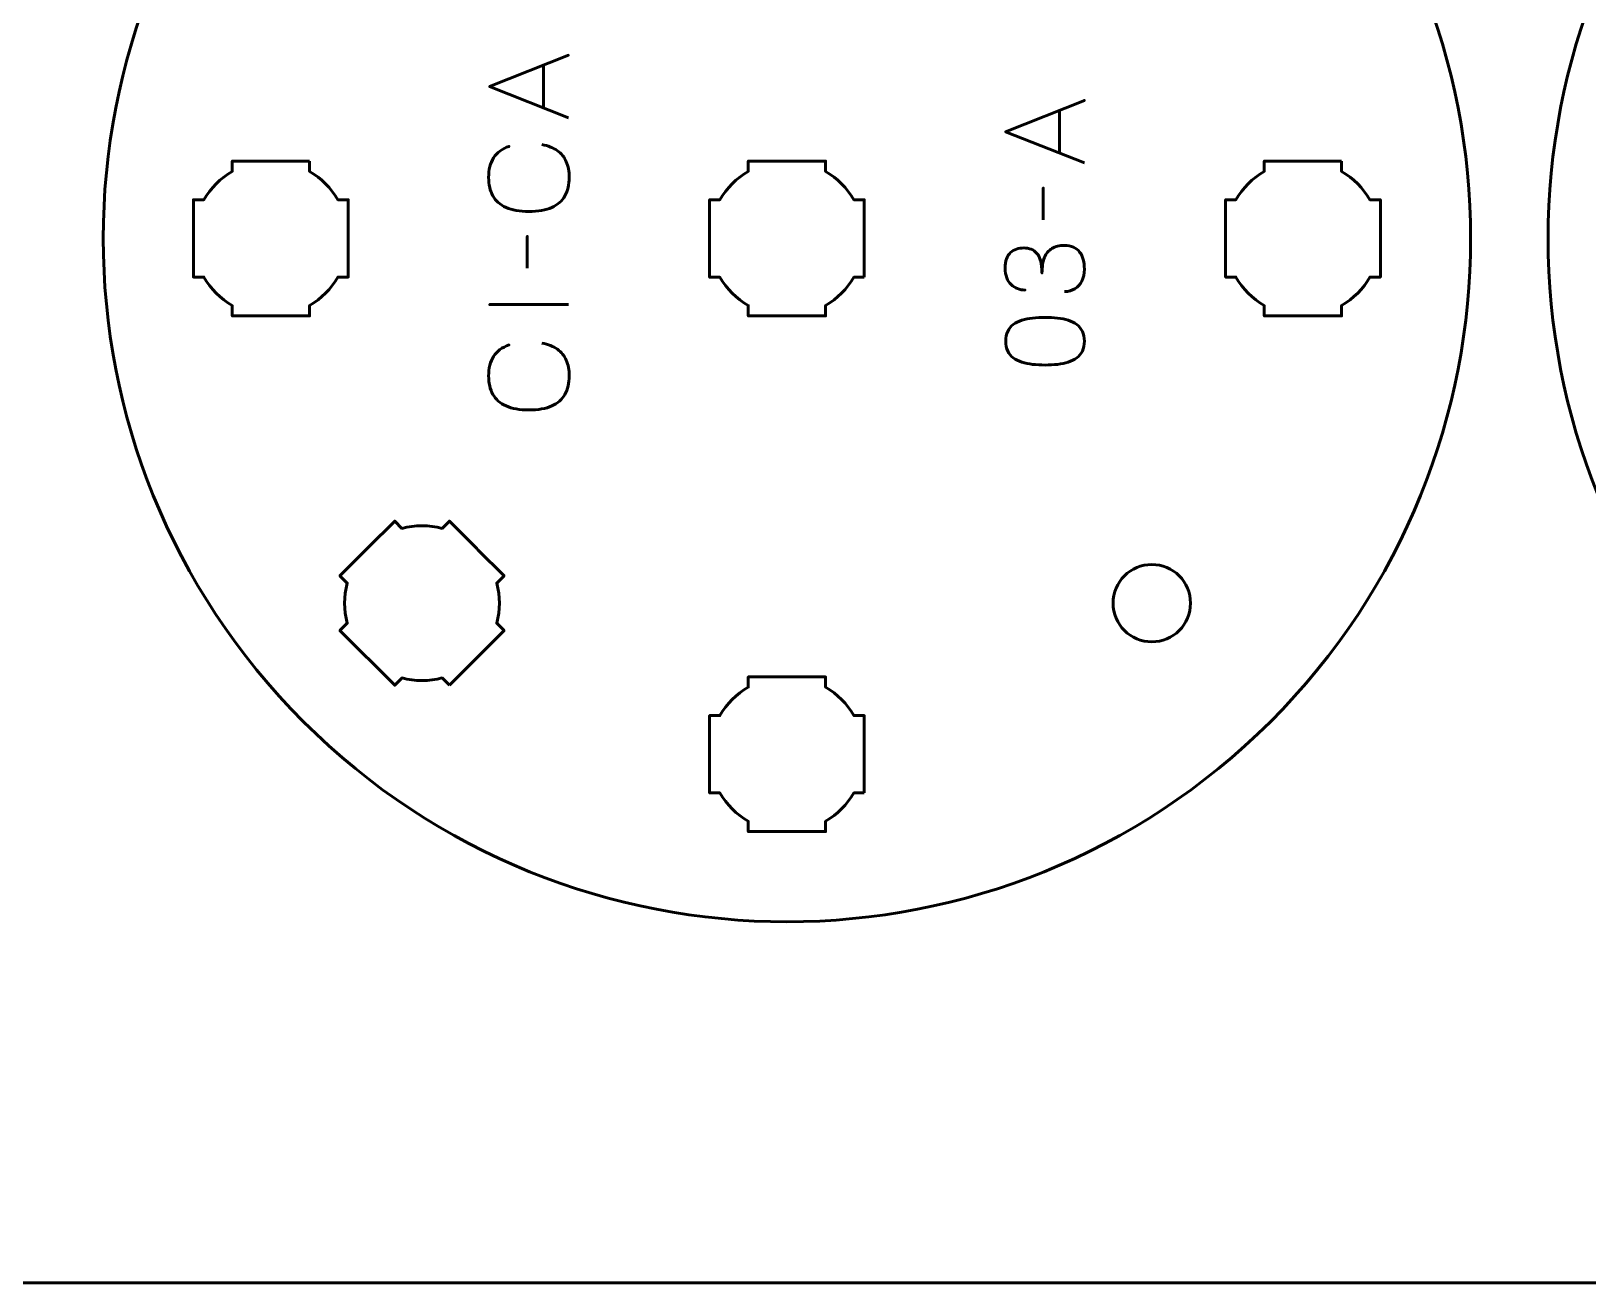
# Model space of a CAD drawing. Header units: centimetres. Extents: x -21 to 0, y -29.7 to 0.
# Drawn here: x -17.33 to -11.3, y -29.7 to -24.85 of the extents above; entities that cross this region are included whole.
import ezdxf

# ---------------------------------------------------------------- set-up
doc = ezdxf.new("R2010")
doc.units = ezdxf.units.CM
doc.header["$MEASUREMENT"] = 0
doc.layers.add('Layer 1', color=7, linetype='Continuous')

msp = doc.modelspace()

# ---------------------------------------------------------------- linework, layer by layer
at = {"layer": 'Layer 1', "color": 1, "lineweight": 53}
msp.add_open_spline([(-21.00003, -29.19995), (-21.00003, -29.19995), (-21.00003, -2.29992), (-21.00003, -2.29992), (-21.00003, -2.29992), (-21.00003, -2.21709), (-20.93286, -2.14992), (-20.85003, -2.14992), (-20.85003, -2.14992), (-20.7672, -2.14992), (-20.70003, -2.08275), (-20.70003, -1.99992), (-20.70003, -1.99992), (-20.70003, -1.91709), (-20.7672, -1.84992), (-20.85003, -1.84992), (-20.85003, -1.84992), (-20.93286, -1.84992), (-21.00003, -1.78275), (-21.00003, -1.69992), (-21.00003, -1.69992), (-21.00003, -1.61709), (-20.93286, -1.54992), (-20.85003, -1.54992), (-20.85003, -1.54992), (-20.7672, -1.54992), (-20.70003, -1.48275), (-20.70003, -1.39992), (-20.70003, -1.39992), (-20.70003, -1.31709), (-20.7672, -1.24992), (-20.85003, -1.24992), (-20.85003, -1.24992), (-20.93286, -1.24992), (-21.00003, -1.18275), (-21.00003, -1.09992), (-21.00003, -1.09992), (-21.00003, -1.09992), (-21.00003, -0.49992), (-21.00003, -0.49992), (-21.00003, -0.49992), (-21.00003, -0.22295), (-20.77694, 0.00004), (-20.49994, 0.00004), (-20.49994, 0.00004), (-20.49994, 0.00004), (-0.50008, 0.00004), (-0.50008, 0.00004), (-0.50008, 0.00004), (-0.22294, 0.00004), (0.00002, -0.22295), (0.00002, -0.49992), (0.00002, -0.49992), (0.00002, -0.49992), (0.00002, -29.19995), (0.00002, -29.19995), (0.00002, -29.19995), (0.00002, -29.47695), (-0.22294, -29.70004), (-0.50008, -29.70004), (-0.50008, -29.70004), (-0.50008, -29.70004), (-20.49994, -29.70004), (-20.49994, -29.70004), (-20.49994, -29.70004), (-20.77694, -29.70004), (-21.00003, -29.47695), (-21.00003, -29.19995)], degree=3, knots=[0, 0, 0, 0, 0.0588235, 0.0588235, 0.0588235, 0.0588235, 0.1176471, 0.1176471, 0.1176471, 0.1176471, 0.1764706, 0.1764706, 0.1764706, 0.1764706, 0.2352941, 0.2352941, 0.2352941, 0.2352941, 0.2941176, 0.2941176, 0.2941176, 0.2941176, 0.3529412, 0.3529412, 0.3529412, 0.3529412, 0.4117647, 0.4117647, 0.4117647, 0.4117647, 0.4705882, 0.4705882, 0.4705882, 0.4705882, 0.5294118, 0.5294118, 0.5294118, 0.5294118, 0.5882353, 0.5882353, 0.5882353, 0.5882353, 0.6470588, 0.6470588, 0.6470588, 0.6470588, 0.7058824, 0.7058824, 0.7058824, 0.7058824, 0.7647059, 0.7647059, 0.7647059, 0.7647059, 0.8235294, 0.8235294, 0.8235294, 0.8235294, 0.8823529, 0.8823529, 0.8823529, 0.8823529, 0.9411765, 0.9411765, 0.9411765, 0.9411765, 1, 1, 1, 1], dxfattribs=at)
at = {"layer": 'Layer 1', "color": 3, "lineweight": 53}
for points in [[(-16.27382, -27.52368), (-17.30852, -26.48898), (-17.30852, -24.81074), (-16.27379, -23.77601), (-16.27379, -23.77601), (-15.23909, -22.74131), (-13.56085, -22.74131), (-12.52615, -23.77601), (-12.52615, -23.77601), (-11.49143, -24.81074), (-11.49143, -26.48898), (-12.52613, -27.52368), (-12.52613, -27.52368), (-13.56085, -28.55841), (-15.23909, -28.55841), (-16.27382, -27.52368)], [(-10.67382, -23.7761), (-9.63912, -22.7414), (-7.96088, -22.7414), (-6.92615, -23.77613), (-6.92615, -23.77613), (-5.89145, -24.81083), (-5.89145, -26.48907), (-6.92615, -27.52377), (-6.92615, -27.52377), (-7.96088, -28.55849), (-9.63912, -28.55849), (-10.67382, -27.52379), (-10.67382, -27.52379), (-11.70855, -26.48907), (-11.70855, -24.81083), (-10.67382, -23.7761)]]:
    msp.add_open_spline(points, degree=3, knots=[0, 0, 0, 0, 0.25, 0.25, 0.25, 0.25, 0.5, 0.5, 0.5, 0.5, 0.75, 0.75, 0.75, 0.75, 1, 1, 1, 1], dxfattribs=at)
at = {"layer": 'Layer 1', "color": 5, "lineweight": 53}
for points, knots in [([(-15.24714, -25.18169), (-15.24714, -25.18169), (-15.55236, -25.06062), (-15.55236, -25.06062), (-15.55236, -25.06062), (-15.55236, -25.06062), (-15.24714, -24.93912), (-15.24714, -24.93912), (-15.24714, -24.93912), (-15.24714, -24.93912), (-15.55236, -25.06062), (-15.55236, -25.06062), (-15.55236, -25.06062), (-15.55236, -25.06062), (-15.24714, -25.18169), (-15.24714, -25.18169)], [0, 0, 0, 0, 0.25, 0.25, 0.25, 0.25, 0.5, 0.5, 0.5, 0.5, 0.75, 0.75, 0.75, 0.75, 1, 1, 1, 1]), ([(-15.34324, -25.14359), (-15.34324, -25.14359), (-15.34324, -24.97765), (-15.34324, -24.97765), (-15.34324, -24.97765), (-15.34324, -24.97765), (-15.34324, -25.14359), (-15.34324, -25.14359)], [0, 0, 0, 0, 0.5, 0.5, 0.5, 0.5, 1, 1, 1, 1]), ([(-13.24721, -25.35692), (-13.24721, -25.35692), (-13.55243, -25.23585), (-13.55243, -25.23585), (-13.55243, -25.23585), (-13.55243, -25.23585), (-13.24721, -25.11435), (-13.24721, -25.11435), (-13.24721, -25.11435), (-13.24721, -25.11435), (-13.55243, -25.23585), (-13.55243, -25.23585), (-13.55243, -25.23585), (-13.55243, -25.23585), (-13.24721, -25.35692), (-13.24721, -25.35692)], [0, 0, 0, 0, 0.25, 0.25, 0.25, 0.25, 0.5, 0.5, 0.5, 0.5, 0.75, 0.75, 0.75, 0.75, 1, 1, 1, 1]), ([(-13.34331, -25.31882), (-13.34331, -25.31882), (-13.34331, -25.15288), (-13.34331, -25.15288), (-13.34331, -25.15288), (-13.34331, -25.15288), (-13.34331, -25.31882), (-13.34331, -25.31882)], [0, 0, 0, 0, 0.5, 0.5, 0.5, 0.5, 1, 1, 1, 1]), ([(-15.34959, -25.28583), (-15.32539, -25.29035), (-15.30542, -25.29825), (-15.28976, -25.30933), (-15.28976, -25.30933), (-15.27416, -25.32047), (-15.26259, -25.33473), (-15.25504, -25.35208), (-15.25504, -25.35208), (-15.24749, -25.36937), (-15.24368, -25.38969), (-15.24375, -25.41283), (-15.24375, -25.41283), (-15.24368, -25.44098), (-15.24912, -25.4649), (-15.26019, -25.48452), (-15.26019, -25.48452), (-15.2712, -25.50413), (-15.2882, -25.51909), (-15.31127, -25.52939), (-15.31127, -25.52939), (-15.33435, -25.53969), (-15.36391, -25.54484), (-15.39996, -25.54491), (-15.39996, -25.54491), (-15.43587, -25.54484), (-15.46537, -25.53969), (-15.48844, -25.52939), (-15.48844, -25.52939), (-15.51151, -25.51909), (-15.52858, -25.50413), (-15.53966, -25.48452), (-15.53966, -25.48452), (-15.55074, -25.4649), (-15.55624, -25.44098), (-15.55617, -25.41283), (-15.55617, -25.41283), (-15.55624, -25.3827), (-15.54982, -25.35745), (-15.53691, -25.33713), (-15.53691, -25.33713), (-15.524, -25.31688), (-15.50403, -25.30199), (-15.47701, -25.29261), (-15.47701, -25.29261), (-15.50403, -25.30199), (-15.524, -25.31688), (-15.53691, -25.33713), (-15.53691, -25.33713), (-15.54982, -25.35745), (-15.55624, -25.3827), (-15.55617, -25.41283), (-15.55617, -25.41283), (-15.55624, -25.44098), (-15.55074, -25.4649), (-15.53966, -25.48452), (-15.53966, -25.48452), (-15.52858, -25.50413), (-15.51151, -25.51909), (-15.48844, -25.52939), (-15.48844, -25.52939), (-15.46537, -25.53969), (-15.43587, -25.54484), (-15.39996, -25.54491), (-15.39996, -25.54491), (-15.36391, -25.54484), (-15.33435, -25.53969), (-15.31127, -25.52939), (-15.31127, -25.52939), (-15.2882, -25.51909), (-15.2712, -25.50413), (-15.26019, -25.48452), (-15.26019, -25.48452), (-15.24912, -25.4649), (-15.24368, -25.44098), (-15.24375, -25.41283), (-15.24375, -25.41283), (-15.24368, -25.38969), (-15.24749, -25.36937), (-15.25504, -25.35208), (-15.25504, -25.35208), (-15.26259, -25.33473), (-15.27416, -25.32047), (-15.28976, -25.30933), (-15.28976, -25.30933), (-15.30542, -25.29825), (-15.32539, -25.29035), (-15.34959, -25.28583)], [0, 0, 0, 0, 0.0454545, 0.0454545, 0.0454545, 0.0454545, 0.0909091, 0.0909091, 0.0909091, 0.0909091, 0.1363636, 0.1363636, 0.1363636, 0.1363636, 0.1818182, 0.1818182, 0.1818182, 0.1818182, 0.2272727, 0.2272727, 0.2272727, 0.2272727, 0.2727273, 0.2727273, 0.2727273, 0.2727273, 0.3181818, 0.3181818, 0.3181818, 0.3181818, 0.3636364, 0.3636364, 0.3636364, 0.3636364, 0.4090909, 0.4090909, 0.4090909, 0.4090909, 0.4545455, 0.4545455, 0.4545455, 0.4545455, 0.5, 0.5, 0.5, 0.5, 0.5454545, 0.5454545, 0.5454545, 0.5454545, 0.5909091, 0.5909091, 0.5909091, 0.5909091, 0.6363636, 0.6363636, 0.6363636, 0.6363636, 0.6818182, 0.6818182, 0.6818182, 0.6818182, 0.7272727, 0.7272727, 0.7272727, 0.7272727, 0.7727273, 0.7727273, 0.7727273, 0.7727273, 0.8181818, 0.8181818, 0.8181818, 0.8181818, 0.8636364, 0.8636364, 0.8636364, 0.8636364, 0.9090909, 0.9090909, 0.9090909, 0.9090909, 0.9545455, 0.9545455, 0.9545455, 0.9545455, 1, 1, 1, 1]), ([(-13.40681, -25.57705), (-13.40681, -25.57705), (-13.40681, -25.45386), (-13.40681, -25.45386), (-13.40681, -25.45386), (-13.40681, -25.45386), (-13.40681, -25.57705), (-13.40681, -25.57705)], [0, 0, 0, 0, 0.5, 0.5, 0.5, 0.5, 1, 1, 1, 1]), ([(-15.40674, -25.76504), (-15.40674, -25.76504), (-15.40674, -25.64185), (-15.40674, -25.64185), (-15.40674, -25.64185), (-15.40674, -25.64185), (-15.40674, -25.76504), (-15.40674, -25.76504)], [0, 0, 0, 0, 0.5, 0.5, 0.5, 0.5, 1, 1, 1, 1]), ([(-13.32383, -25.8556), (-13.30859, -25.85553), (-13.29533, -25.852), (-13.28383, -25.84502), (-13.28383, -25.84502), (-13.2724, -25.83803), (-13.26344, -25.82808), (-13.25702, -25.8151), (-13.25702, -25.8151), (-13.2506, -25.80212), (-13.24735, -25.78653), (-13.24721, -25.76839), (-13.24721, -25.76839), (-13.24721, -25.75478), (-13.24862, -25.74243), (-13.25158, -25.73121), (-13.25158, -25.73121), (-13.25455, -25.72006), (-13.25913, -25.71047), (-13.26541, -25.70235), (-13.26541, -25.70235), (-13.27169, -25.69424), (-13.27981, -25.68803), (-13.28968, -25.68359), (-13.28968, -25.68359), (-13.29963, -25.67921), (-13.31156, -25.67703), (-13.32553, -25.67696), (-13.32553, -25.67696), (-13.34415, -25.67688), (-13.35989, -25.68069), (-13.37266, -25.68824), (-13.37266, -25.68824), (-13.38543, -25.69579), (-13.39502, -25.70751), (-13.40158, -25.72324), (-13.40158, -25.72324), (-13.40815, -25.73897), (-13.41146, -25.75915), (-13.41146, -25.78363), (-13.41146, -25.78363), (-13.41139, -25.76536), (-13.41308, -25.75005), (-13.41654, -25.73756), (-13.41654, -25.73756), (-13.42, -25.72514), (-13.42487, -25.7152), (-13.43122, -25.70772), (-13.43122, -25.70772), (-13.4375, -25.70024), (-13.44498, -25.69481), (-13.45358, -25.69156), (-13.45358, -25.69156), (-13.46212, -25.68824), (-13.4715, -25.68662), (-13.48173, -25.68669), (-13.48173, -25.68669), (-13.49197, -25.68662), (-13.50142, -25.68803), (-13.51017, -25.69085), (-13.51017, -25.69085), (-13.51892, -25.69361), (-13.52661, -25.69812), (-13.53317, -25.70426), (-13.53317, -25.70426), (-13.53973, -25.7104), (-13.54488, -25.71851), (-13.54855, -25.72846), (-13.54855, -25.72846), (-13.55222, -25.73848), (-13.55405, -25.75069), (-13.55412, -25.76501), (-13.55412, -25.76501), (-13.55405, -25.77926), (-13.55194, -25.79175), (-13.54784, -25.80233), (-13.54784, -25.80233), (-13.54375, -25.81299), (-13.53818, -25.82173), (-13.53105, -25.82879), (-13.53105, -25.82879), (-13.52393, -25.83577), (-13.51581, -25.841), (-13.50664, -25.84445), (-13.50664, -25.84445), (-13.49747, -25.84798), (-13.48773, -25.84967), (-13.4775, -25.84967), (-13.4775, -25.84967), (-13.48773, -25.84967), (-13.49747, -25.84798), (-13.50664, -25.84445), (-13.50664, -25.84445), (-13.51581, -25.841), (-13.52393, -25.83577), (-13.53105, -25.82879), (-13.53105, -25.82879), (-13.53818, -25.82173), (-13.54375, -25.81299), (-13.54784, -25.80233), (-13.54784, -25.80233), (-13.55194, -25.79175), (-13.55405, -25.77926), (-13.55412, -25.76501), (-13.55412, -25.76501), (-13.55405, -25.75069), (-13.55222, -25.73848), (-13.54855, -25.72846), (-13.54855, -25.72846), (-13.54488, -25.71851), (-13.53973, -25.7104), (-13.53317, -25.70426), (-13.53317, -25.70426), (-13.52661, -25.69812), (-13.51892, -25.69361), (-13.51017, -25.69085), (-13.51017, -25.69085), (-13.50142, -25.68803), (-13.49197, -25.68662), (-13.48173, -25.68669), (-13.48173, -25.68669), (-13.4715, -25.68662), (-13.46212, -25.68824), (-13.45358, -25.69156), (-13.45358, -25.69156), (-13.44498, -25.69481), (-13.4375, -25.70024), (-13.43122, -25.70772), (-13.43122, -25.70772), (-13.42487, -25.7152), (-13.42, -25.72514), (-13.41654, -25.73756), (-13.41654, -25.73756), (-13.41308, -25.75005), (-13.41139, -25.76536), (-13.41146, -25.78363), (-13.41146, -25.78363), (-13.41146, -25.75915), (-13.40815, -25.73897), (-13.40158, -25.72324), (-13.40158, -25.72324), (-13.39502, -25.70751), (-13.38543, -25.69579), (-13.37266, -25.68824), (-13.37266, -25.68824), (-13.35989, -25.68069), (-13.34415, -25.67688), (-13.32553, -25.67696), (-13.32553, -25.67696), (-13.31156, -25.67703), (-13.29963, -25.67921), (-13.28968, -25.68359), (-13.28968, -25.68359), (-13.27981, -25.68803), (-13.27169, -25.69424), (-13.26541, -25.70235), (-13.26541, -25.70235), (-13.25913, -25.71047), (-13.25455, -25.72006), (-13.25158, -25.73121), (-13.25158, -25.73121), (-13.24862, -25.74243), (-13.24721, -25.75478), (-13.24721, -25.76839), (-13.24721, -25.76839), (-13.24735, -25.78653), (-13.2506, -25.80212), (-13.25702, -25.8151), (-13.25702, -25.8151), (-13.26344, -25.82808), (-13.2724, -25.83803), (-13.28383, -25.84502), (-13.28383, -25.84502), (-13.29533, -25.852), (-13.30859, -25.85553), (-13.32383, -25.8556)], [0, 0, 0, 0, 0.0227273, 0.0227273, 0.0227273, 0.0227273, 0.0454545, 0.0454545, 0.0454545, 0.0454545, 0.0681818, 0.0681818, 0.0681818, 0.0681818, 0.0909091, 0.0909091, 0.0909091, 0.0909091, 0.1136364, 0.1136364, 0.1136364, 0.1136364, 0.1363636, 0.1363636, 0.1363636, 0.1363636, 0.1590909, 0.1590909, 0.1590909, 0.1590909, 0.1818182, 0.1818182, 0.1818182, 0.1818182, 0.2045455, 0.2045455, 0.2045455, 0.2045455, 0.2272727, 0.2272727, 0.2272727, 0.2272727, 0.25, 0.25, 0.25, 0.25, 0.2727273, 0.2727273, 0.2727273, 0.2727273, 0.2954545, 0.2954545, 0.2954545, 0.2954545, 0.3181818, 0.3181818, 0.3181818, 0.3181818, 0.3409091, 0.3409091, 0.3409091, 0.3409091, 0.3636364, 0.3636364, 0.3636364, 0.3636364, 0.3863636, 0.3863636, 0.3863636, 0.3863636, 0.4090909, 0.4090909, 0.4090909, 0.4090909, 0.4318182, 0.4318182, 0.4318182, 0.4318182, 0.4545455, 0.4545455, 0.4545455, 0.4545455, 0.4772727, 0.4772727, 0.4772727, 0.4772727, 0.5, 0.5, 0.5, 0.5, 0.5227273, 0.5227273, 0.5227273, 0.5227273, 0.5454545, 0.5454545, 0.5454545, 0.5454545, 0.5681818, 0.5681818, 0.5681818, 0.5681818, 0.5909091, 0.5909091, 0.5909091, 0.5909091, 0.6136364, 0.6136364, 0.6136364, 0.6136364, 0.6363636, 0.6363636, 0.6363636, 0.6363636, 0.6590909, 0.6590909, 0.6590909, 0.6590909, 0.6818182, 0.6818182, 0.6818182, 0.6818182, 0.7045455, 0.7045455, 0.7045455, 0.7045455, 0.7272727, 0.7272727, 0.7272727, 0.7272727, 0.75, 0.75, 0.75, 0.75, 0.7727273, 0.7727273, 0.7727273, 0.7727273, 0.7954545, 0.7954545, 0.7954545, 0.7954545, 0.8181818, 0.8181818, 0.8181818, 0.8181818, 0.8409091, 0.8409091, 0.8409091, 0.8409091, 0.8636364, 0.8636364, 0.8636364, 0.8636364, 0.8863636, 0.8863636, 0.8863636, 0.8863636, 0.9090909, 0.9090909, 0.9090909, 0.9090909, 0.9318182, 0.9318182, 0.9318182, 0.9318182, 0.9545455, 0.9545455, 0.9545455, 0.9545455, 0.9772727, 0.9772727, 0.9772727, 0.9772727, 1, 1, 1, 1]), ([(-15.24714, -25.90601), (-15.24714, -25.90601), (-15.55236, -25.90601), (-15.55236, -25.90601), (-15.55236, -25.90601), (-15.55236, -25.90601), (-15.24714, -25.90601), (-15.24714, -25.90601)], [0, 0, 0, 0, 0.5, 0.5, 0.5, 0.5, 1, 1, 1, 1]), ([(-13.24721, -26.04821), (-13.24728, -26.0334), (-13.24989, -26.02063), (-13.25497, -26.00997), (-13.25497, -26.00997), (-13.26005, -25.99939), (-13.26732, -25.99057), (-13.27656, -25.98352), (-13.27656, -25.98352), (-13.28587, -25.97653), (-13.29688, -25.97103), (-13.30958, -25.96694), (-13.30958, -25.96694), (-13.32228, -25.96291), (-13.33618, -25.96002), (-13.35142, -25.9584), (-13.35142, -25.9584), (-13.36666, -25.9567), (-13.38268, -25.95586), (-13.39961, -25.95593), (-13.39961, -25.95593), (-13.41647, -25.95586), (-13.43249, -25.9567), (-13.44766, -25.9584), (-13.44766, -25.9584), (-13.46283, -25.96002), (-13.4768, -25.96291), (-13.4895, -25.96694), (-13.4895, -25.96694), (-13.50213, -25.97103), (-13.51313, -25.97653), (-13.52252, -25.98352), (-13.52252, -25.98352), (-13.53183, -25.99057), (-13.5391, -25.99939), (-13.54418, -26.00997), (-13.54418, -26.00997), (-13.54933, -26.02063), (-13.55194, -26.0334), (-13.55201, -26.04821), (-13.55201, -26.04821), (-13.55194, -26.06303), (-13.54933, -26.0758), (-13.54418, -26.08646), (-13.54418, -26.08646), (-13.5391, -26.09704), (-13.53183, -26.10586), (-13.52252, -26.11291), (-13.52252, -26.11291), (-13.51313, -26.1199), (-13.50213, -26.1254), (-13.4895, -26.12949), (-13.4895, -26.12949), (-13.4768, -26.13352), (-13.46283, -26.13641), (-13.44766, -26.13803), (-13.44766, -26.13803), (-13.43249, -26.13972), (-13.41647, -26.14057), (-13.39961, -26.1405), (-13.39961, -26.1405), (-13.38268, -26.14057), (-13.36666, -26.13972), (-13.35142, -26.13803), (-13.35142, -26.13803), (-13.33618, -26.13641), (-13.32228, -26.13352), (-13.30958, -26.12949), (-13.30958, -26.12949), (-13.29688, -26.1254), (-13.28587, -26.1199), (-13.27656, -26.11291), (-13.27656, -26.11291), (-13.26732, -26.10586), (-13.26005, -26.09704), (-13.25497, -26.08646), (-13.25497, -26.08646), (-13.24989, -26.0758), (-13.24728, -26.06303), (-13.24721, -26.04821)], [0, 0, 0, 0, 0.05, 0.05, 0.05, 0.05, 0.1, 0.1, 0.1, 0.1, 0.15, 0.15, 0.15, 0.15, 0.2, 0.2, 0.2, 0.2, 0.25, 0.25, 0.25, 0.25, 0.3, 0.3, 0.3, 0.3, 0.35, 0.35, 0.35, 0.35, 0.4, 0.4, 0.4, 0.4, 0.45, 0.45, 0.45, 0.45, 0.5, 0.5, 0.5, 0.5, 0.55, 0.55, 0.55, 0.55, 0.6, 0.6, 0.6, 0.6, 0.65, 0.65, 0.65, 0.65, 0.7, 0.7, 0.7, 0.7, 0.75, 0.75, 0.75, 0.75, 0.8, 0.8, 0.8, 0.8, 0.85, 0.85, 0.85, 0.85, 0.9, 0.9, 0.9, 0.9, 0.95, 0.95, 0.95, 0.95, 1, 1, 1, 1]), ([(-13.24721, -26.04821), (-13.24728, -26.0334), (-13.24989, -26.02063), (-13.25497, -26.00997), (-13.25497, -26.00997), (-13.26005, -25.99939), (-13.26732, -25.99057), (-13.27656, -25.98352), (-13.27656, -25.98352), (-13.28587, -25.97653), (-13.29688, -25.97103), (-13.30958, -25.96694), (-13.30958, -25.96694), (-13.32228, -25.96291), (-13.33618, -25.96002), (-13.35142, -25.9584), (-13.35142, -25.9584), (-13.36666, -25.9567), (-13.38268, -25.95586), (-13.39961, -25.95593), (-13.39961, -25.95593), (-13.41647, -25.95586), (-13.43249, -25.9567), (-13.44766, -25.9584), (-13.44766, -25.9584), (-13.46283, -25.96002), (-13.4768, -25.96291), (-13.4895, -25.96694), (-13.4895, -25.96694), (-13.50213, -25.97103), (-13.51313, -25.97653), (-13.52252, -25.98352), (-13.52252, -25.98352), (-13.53183, -25.99057), (-13.5391, -25.99939), (-13.54418, -26.00997), (-13.54418, -26.00997), (-13.54933, -26.02063), (-13.55194, -26.0334), (-13.55201, -26.04821), (-13.55201, -26.04821), (-13.55194, -26.06303), (-13.54933, -26.0758), (-13.54418, -26.08646), (-13.54418, -26.08646), (-13.5391, -26.09704), (-13.53183, -26.10586), (-13.52252, -26.11291), (-13.52252, -26.11291), (-13.51313, -26.1199), (-13.50213, -26.1254), (-13.4895, -26.12949), (-13.4895, -26.12949), (-13.4768, -26.13352), (-13.46283, -26.13641), (-13.44766, -26.13803), (-13.44766, -26.13803), (-13.43249, -26.13972), (-13.41647, -26.14057), (-13.39961, -26.1405), (-13.39961, -26.1405), (-13.38268, -26.14057), (-13.36666, -26.13972), (-13.35142, -26.13803), (-13.35142, -26.13803), (-13.33618, -26.13641), (-13.32228, -26.13352), (-13.30958, -26.12949), (-13.30958, -26.12949), (-13.29688, -26.1254), (-13.28587, -26.1199), (-13.27656, -26.11291), (-13.27656, -26.11291), (-13.26732, -26.10586), (-13.26005, -26.09704), (-13.25497, -26.08646), (-13.25497, -26.08646), (-13.24989, -26.0758), (-13.24728, -26.06303), (-13.24721, -26.04821)], [0, 0, 0, 0, 0.05, 0.05, 0.05, 0.05, 0.1, 0.1, 0.1, 0.1, 0.15, 0.15, 0.15, 0.15, 0.2, 0.2, 0.2, 0.2, 0.25, 0.25, 0.25, 0.25, 0.3, 0.3, 0.3, 0.3, 0.35, 0.35, 0.35, 0.35, 0.4, 0.4, 0.4, 0.4, 0.45, 0.45, 0.45, 0.45, 0.5, 0.5, 0.5, 0.5, 0.55, 0.55, 0.55, 0.55, 0.6, 0.6, 0.6, 0.6, 0.65, 0.65, 0.65, 0.65, 0.7, 0.7, 0.7, 0.7, 0.75, 0.75, 0.75, 0.75, 0.8, 0.8, 0.8, 0.8, 0.85, 0.85, 0.85, 0.85, 0.9, 0.9, 0.9, 0.9, 0.95, 0.95, 0.95, 0.95, 1, 1, 1, 1]), ([(-15.34959, -26.05587), (-15.32539, -26.06039), (-15.30542, -26.06829), (-15.28976, -26.07937), (-15.28976, -26.07937), (-15.27416, -26.09051), (-15.26259, -26.10477), (-15.25504, -26.12212), (-15.25504, -26.12212), (-15.24749, -26.13941), (-15.24368, -26.15973), (-15.24375, -26.18287), (-15.24375, -26.18287), (-15.24368, -26.21102), (-15.24912, -26.23494), (-15.26019, -26.25456), (-15.26019, -26.25456), (-15.2712, -26.27417), (-15.2882, -26.28913), (-15.31127, -26.29943), (-15.31127, -26.29943), (-15.33435, -26.30973), (-15.36391, -26.31488), (-15.39996, -26.31495), (-15.39996, -26.31495), (-15.43587, -26.31488), (-15.46537, -26.30973), (-15.48844, -26.29943), (-15.48844, -26.29943), (-15.51151, -26.28913), (-15.52858, -26.27417), (-15.53966, -26.25456), (-15.53966, -26.25456), (-15.55074, -26.23494), (-15.55624, -26.21102), (-15.55617, -26.18287), (-15.55617, -26.18287), (-15.55624, -26.15274), (-15.54982, -26.12749), (-15.53691, -26.10717), (-15.53691, -26.10717), (-15.524, -26.08692), (-15.50403, -26.07203), (-15.47701, -26.06265), (-15.47701, -26.06265), (-15.50403, -26.07203), (-15.524, -26.08692), (-15.53691, -26.10717), (-15.53691, -26.10717), (-15.54982, -26.12749), (-15.55624, -26.15274), (-15.55617, -26.18287), (-15.55617, -26.18287), (-15.55624, -26.21102), (-15.55074, -26.23494), (-15.53966, -26.25456), (-15.53966, -26.25456), (-15.52858, -26.27417), (-15.51151, -26.28913), (-15.48844, -26.29943), (-15.48844, -26.29943), (-15.46537, -26.30973), (-15.43587, -26.31488), (-15.39996, -26.31495), (-15.39996, -26.31495), (-15.36391, -26.31488), (-15.33435, -26.30973), (-15.31127, -26.29943), (-15.31127, -26.29943), (-15.2882, -26.28913), (-15.2712, -26.27417), (-15.26019, -26.25456), (-15.26019, -26.25456), (-15.24912, -26.23494), (-15.24368, -26.21102), (-15.24375, -26.18287), (-15.24375, -26.18287), (-15.24368, -26.15973), (-15.24749, -26.13941), (-15.25504, -26.12212), (-15.25504, -26.12212), (-15.26259, -26.10477), (-15.27416, -26.09051), (-15.28976, -26.07937), (-15.28976, -26.07937), (-15.30542, -26.06829), (-15.32539, -26.06039), (-15.34959, -26.05587)], [0, 0, 0, 0, 0.0454545, 0.0454545, 0.0454545, 0.0454545, 0.0909091, 0.0909091, 0.0909091, 0.0909091, 0.1363636, 0.1363636, 0.1363636, 0.1363636, 0.1818182, 0.1818182, 0.1818182, 0.1818182, 0.2272727, 0.2272727, 0.2272727, 0.2272727, 0.2727273, 0.2727273, 0.2727273, 0.2727273, 0.3181818, 0.3181818, 0.3181818, 0.3181818, 0.3636364, 0.3636364, 0.3636364, 0.3636364, 0.4090909, 0.4090909, 0.4090909, 0.4090909, 0.4545455, 0.4545455, 0.4545455, 0.4545455, 0.5, 0.5, 0.5, 0.5, 0.5454545, 0.5454545, 0.5454545, 0.5454545, 0.5909091, 0.5909091, 0.5909091, 0.5909091, 0.6363636, 0.6363636, 0.6363636, 0.6363636, 0.6818182, 0.6818182, 0.6818182, 0.6818182, 0.7272727, 0.7272727, 0.7272727, 0.7272727, 0.7727273, 0.7727273, 0.7727273, 0.7727273, 0.8181818, 0.8181818, 0.8181818, 0.8181818, 0.8636364, 0.8636364, 0.8636364, 0.8636364, 0.9090909, 0.9090909, 0.9090909, 0.9090909, 0.9545455, 0.9545455, 0.9545455, 0.9545455, 1, 1, 1, 1])]:
    msp.add_open_spline(points, degree=3, knots=knots, dxfattribs=at)
at = {"layer": 'Layer 1', "lineweight": 53}
for points, knots in [([(-16.25, -25.34983), (-16.25, -25.34983), (-16.25, -25.39003), (-16.25, -25.39003), (-16.25, -25.39003), (-16.20448, -25.41636), (-16.16655, -25.45432), (-16.14022, -25.49983), (-16.14022, -25.49983), (-16.14022, -25.49983), (-16.1, -25.49983), (-16.1, -25.49983), (-16.1, -25.49983), (-16.1, -25.49983), (-16.1, -25.79983), (-16.1, -25.79983), (-16.1, -25.79983), (-16.1, -25.79983), (-16.14019, -25.79983), (-16.14019, -25.79983), (-16.14019, -25.79983), (-16.16652, -25.84536), (-16.20447, -25.88335), (-16.25, -25.90971), (-16.25, -25.90971), (-16.25, -25.90971), (-16.25, -25.94983), (-16.25, -25.94983), (-16.25, -25.94983), (-16.25, -25.94983), (-16.39542, -25.94983), (-16.39542, -25.94983), (-16.39542, -25.94983), (-16.39542, -25.94983), (-16.40007, -25.94989), (-16.40007, -25.94989), (-16.40007, -25.94989), (-16.40007, -25.94989), (-16.40471, -25.94983), (-16.40471, -25.94983), (-16.40471, -25.94983), (-16.40471, -25.94983), (-16.55, -25.94983), (-16.55, -25.94983), (-16.55, -25.94983), (-16.55, -25.94983), (-16.55, -25.90976), (-16.55, -25.90976), (-16.55, -25.90976), (-16.59557, -25.88341), (-16.63358, -25.84541), (-16.65994, -25.79983), (-16.65994, -25.79983), (-16.65994, -25.79983), (-16.7, -25.79983), (-16.7, -25.79983), (-16.7, -25.79983), (-16.7, -25.79983), (-16.7, -25.65655), (-16.7, -25.65655), (-16.7, -25.65655), (-16.7, -25.65655), (-16.70008, -25.64988), (-16.70008, -25.64988), (-16.70008, -25.64988), (-16.70008, -25.64988), (-16.7, -25.6432), (-16.7, -25.6432), (-16.7, -25.6432), (-16.7, -25.6432), (-16.7, -25.49983), (-16.7, -25.49983), (-16.7, -25.49983), (-16.7, -25.49983), (-16.6599, -25.49983), (-16.6599, -25.49983), (-16.6599, -25.49983), (-16.63354, -25.45429), (-16.59555, -25.41631), (-16.55, -25.38998), (-16.55, -25.38998), (-16.55, -25.38998), (-16.55, -25.34983), (-16.55, -25.34983), (-16.55, -25.34983), (-16.55, -25.34983), (-16.25, -25.34983), (-16.25, -25.34983)], [0, 0, 0, 0, 0.0454545, 0.0454545, 0.0454545, 0.0454545, 0.0909091, 0.0909091, 0.0909091, 0.0909091, 0.1363636, 0.1363636, 0.1363636, 0.1363636, 0.1818182, 0.1818182, 0.1818182, 0.1818182, 0.2272727, 0.2272727, 0.2272727, 0.2272727, 0.2727273, 0.2727273, 0.2727273, 0.2727273, 0.3181818, 0.3181818, 0.3181818, 0.3181818, 0.3636364, 0.3636364, 0.3636364, 0.3636364, 0.4090909, 0.4090909, 0.4090909, 0.4090909, 0.4545455, 0.4545455, 0.4545455, 0.4545455, 0.5, 0.5, 0.5, 0.5, 0.5454545, 0.5454545, 0.5454545, 0.5454545, 0.5909091, 0.5909091, 0.5909091, 0.5909091, 0.6363636, 0.6363636, 0.6363636, 0.6363636, 0.6818182, 0.6818182, 0.6818182, 0.6818182, 0.7272727, 0.7272727, 0.7272727, 0.7272727, 0.7727273, 0.7727273, 0.7727273, 0.7727273, 0.8181818, 0.8181818, 0.8181818, 0.8181818, 0.8636364, 0.8636364, 0.8636364, 0.8636364, 0.9090909, 0.9090909, 0.9090909, 0.9090909, 0.9545455, 0.9545455, 0.9545455, 0.9545455, 1, 1, 1, 1]), ([(-14.10001, -25.7999), (-14.10001, -25.7999), (-14.14021, -25.7999), (-14.14021, -25.7999), (-14.14021, -25.7999), (-14.16654, -25.84542), (-14.2045, -25.88335), (-14.25001, -25.90968), (-14.25001, -25.90968), (-14.25001, -25.90968), (-14.25001, -25.9499), (-14.25001, -25.9499), (-14.25001, -25.9499), (-14.25001, -25.9499), (-14.55001, -25.9499), (-14.55001, -25.9499), (-14.55001, -25.9499), (-14.55001, -25.9499), (-14.55001, -25.90971), (-14.55001, -25.90971), (-14.55001, -25.90971), (-14.59554, -25.88338), (-14.63353, -25.84543), (-14.65989, -25.7999), (-14.65989, -25.7999), (-14.65989, -25.7999), (-14.70001, -25.7999), (-14.70001, -25.7999), (-14.70001, -25.7999), (-14.70001, -25.7999), (-14.70001, -25.65448), (-14.70001, -25.65448), (-14.70001, -25.65448), (-14.70001, -25.65448), (-14.70007, -25.64983), (-14.70007, -25.64983), (-14.70007, -25.64983), (-14.70007, -25.64983), (-14.70001, -25.64519), (-14.70001, -25.64519), (-14.70001, -25.64519), (-14.70001, -25.64519), (-14.70001, -25.4999), (-14.70001, -25.4999), (-14.70001, -25.4999), (-14.70001, -25.4999), (-14.65994, -25.4999), (-14.65994, -25.4999), (-14.65994, -25.4999), (-14.63359, -25.45433), (-14.59559, -25.41632), (-14.55001, -25.38996), (-14.55001, -25.38996), (-14.55001, -25.38996), (-14.55001, -25.3499), (-14.55001, -25.3499), (-14.55001, -25.3499), (-14.55001, -25.3499), (-14.40673, -25.3499), (-14.40673, -25.3499), (-14.40673, -25.3499), (-14.40673, -25.3499), (-14.40006, -25.34982), (-14.40006, -25.34982), (-14.40006, -25.34982), (-14.40006, -25.34982), (-14.39338, -25.3499), (-14.39338, -25.3499), (-14.39338, -25.3499), (-14.39338, -25.3499), (-14.25001, -25.3499), (-14.25001, -25.3499), (-14.25001, -25.3499), (-14.25001, -25.3499), (-14.25001, -25.39), (-14.25001, -25.39), (-14.25001, -25.39), (-14.20447, -25.41636), (-14.16649, -25.45435), (-14.14016, -25.4999), (-14.14016, -25.4999), (-14.14016, -25.4999), (-14.10001, -25.4999), (-14.10001, -25.4999), (-14.10001, -25.4999), (-14.10001, -25.4999), (-14.10001, -25.7999), (-14.10001, -25.7999)], [0, 0, 0, 0, 0.0454545, 0.0454545, 0.0454545, 0.0454545, 0.0909091, 0.0909091, 0.0909091, 0.0909091, 0.1363636, 0.1363636, 0.1363636, 0.1363636, 0.1818182, 0.1818182, 0.1818182, 0.1818182, 0.2272727, 0.2272727, 0.2272727, 0.2272727, 0.2727273, 0.2727273, 0.2727273, 0.2727273, 0.3181818, 0.3181818, 0.3181818, 0.3181818, 0.3636364, 0.3636364, 0.3636364, 0.3636364, 0.4090909, 0.4090909, 0.4090909, 0.4090909, 0.4545455, 0.4545455, 0.4545455, 0.4545455, 0.5, 0.5, 0.5, 0.5, 0.5454545, 0.5454545, 0.5454545, 0.5454545, 0.5909091, 0.5909091, 0.5909091, 0.5909091, 0.6363636, 0.6363636, 0.6363636, 0.6363636, 0.6818182, 0.6818182, 0.6818182, 0.6818182, 0.7272727, 0.7272727, 0.7272727, 0.7272727, 0.7727273, 0.7727273, 0.7727273, 0.7727273, 0.8181818, 0.8181818, 0.8181818, 0.8181818, 0.8636364, 0.8636364, 0.8636364, 0.8636364, 0.9090909, 0.9090909, 0.9090909, 0.9090909, 0.9545455, 0.9545455, 0.9545455, 0.9545455, 1, 1, 1, 1]), ([(-12.25, -25.34983), (-12.25, -25.34983), (-12.25, -25.39003), (-12.25, -25.39003), (-12.25, -25.39003), (-12.20448, -25.41636), (-12.16655, -25.45432), (-12.14022, -25.49983), (-12.14022, -25.49983), (-12.14022, -25.49983), (-12.1, -25.49983), (-12.1, -25.49983), (-12.1, -25.49983), (-12.1, -25.49983), (-12.1, -25.79983), (-12.1, -25.79983), (-12.1, -25.79983), (-12.1, -25.79983), (-12.14019, -25.79983), (-12.14019, -25.79983), (-12.14019, -25.79983), (-12.16652, -25.84536), (-12.20447, -25.88335), (-12.25, -25.90971), (-12.25, -25.90971), (-12.25, -25.90971), (-12.25, -25.94983), (-12.25, -25.94983), (-12.25, -25.94983), (-12.25, -25.94983), (-12.39542, -25.94983), (-12.39542, -25.94983), (-12.39542, -25.94983), (-12.39542, -25.94983), (-12.40007, -25.94989), (-12.40007, -25.94989), (-12.40007, -25.94989), (-12.40007, -25.94989), (-12.40471, -25.94983), (-12.40471, -25.94983), (-12.40471, -25.94983), (-12.40471, -25.94983), (-12.55, -25.94983), (-12.55, -25.94983), (-12.55, -25.94983), (-12.55, -25.94983), (-12.55, -25.90976), (-12.55, -25.90976), (-12.55, -25.90976), (-12.59557, -25.88341), (-12.63358, -25.84541), (-12.65994, -25.79983), (-12.65994, -25.79983), (-12.65994, -25.79983), (-12.7, -25.79983), (-12.7, -25.79983), (-12.7, -25.79983), (-12.7, -25.79983), (-12.7, -25.65655), (-12.7, -25.65655), (-12.7, -25.65655), (-12.7, -25.65655), (-12.70008, -25.64988), (-12.70008, -25.64988), (-12.70008, -25.64988), (-12.70008, -25.64988), (-12.7, -25.6432), (-12.7, -25.6432), (-12.7, -25.6432), (-12.7, -25.6432), (-12.7, -25.49983), (-12.7, -25.49983), (-12.7, -25.49983), (-12.7, -25.49983), (-12.6599, -25.49983), (-12.6599, -25.49983), (-12.6599, -25.49983), (-12.63354, -25.45429), (-12.59555, -25.41631), (-12.55, -25.38998), (-12.55, -25.38998), (-12.55, -25.38998), (-12.55, -25.34983), (-12.55, -25.34983), (-12.55, -25.34983), (-12.55, -25.34983), (-12.25, -25.34983), (-12.25, -25.34983)], [0, 0, 0, 0, 0.0454545, 0.0454545, 0.0454545, 0.0454545, 0.0909091, 0.0909091, 0.0909091, 0.0909091, 0.1363636, 0.1363636, 0.1363636, 0.1363636, 0.1818182, 0.1818182, 0.1818182, 0.1818182, 0.2272727, 0.2272727, 0.2272727, 0.2272727, 0.2727273, 0.2727273, 0.2727273, 0.2727273, 0.3181818, 0.3181818, 0.3181818, 0.3181818, 0.3636364, 0.3636364, 0.3636364, 0.3636364, 0.4090909, 0.4090909, 0.4090909, 0.4090909, 0.4545455, 0.4545455, 0.4545455, 0.4545455, 0.5, 0.5, 0.5, 0.5, 0.5454545, 0.5454545, 0.5454545, 0.5454545, 0.5909091, 0.5909091, 0.5909091, 0.5909091, 0.6363636, 0.6363636, 0.6363636, 0.6363636, 0.6818182, 0.6818182, 0.6818182, 0.6818182, 0.7272727, 0.7272727, 0.7272727, 0.7272727, 0.7727273, 0.7727273, 0.7727273, 0.7727273, 0.8181818, 0.8181818, 0.8181818, 0.8181818, 0.8636364, 0.8636364, 0.8636364, 0.8636364, 0.9090909, 0.9090909, 0.9090909, 0.9090909, 0.9545455, 0.9545455, 0.9545455, 0.9545455, 1, 1, 1, 1]), ([(-15.70816, -27.38231), (-15.70816, -27.38231), (-15.73659, -27.35389), (-15.73659, -27.35389), (-15.73659, -27.35389), (-15.78739, -27.36746), (-15.84105, -27.36744), (-15.89185, -27.35387), (-15.89185, -27.35387), (-15.89185, -27.35387), (-15.92029, -27.38231), (-15.92029, -27.38231), (-15.92029, -27.38231), (-15.92029, -27.38231), (-16.13242, -27.17018), (-16.13242, -27.17018), (-16.13242, -27.17018), (-16.13242, -27.17018), (-16.10401, -27.14176), (-16.10401, -27.14176), (-16.10401, -27.14176), (-16.11758, -27.09095), (-16.11761, -27.03725), (-16.10405, -26.98642), (-16.10405, -26.98642), (-16.10405, -26.98642), (-16.13242, -26.95805), (-16.13242, -26.95805), (-16.13242, -26.95805), (-16.13242, -26.95805), (-16.0296, -26.85522), (-16.0296, -26.85522), (-16.0296, -26.85522), (-16.0296, -26.85522), (-16.02635, -26.85189), (-16.02635, -26.85189), (-16.02635, -26.85189), (-16.02635, -26.85189), (-16.02303, -26.84865), (-16.02303, -26.84865), (-16.02303, -26.84865), (-16.02303, -26.84865), (-15.92029, -26.74592), (-15.92029, -26.74592), (-15.92029, -26.74592), (-15.92029, -26.74592), (-15.89196, -26.77425), (-15.89196, -26.77425), (-15.89196, -26.77425), (-15.8411, -26.76066), (-15.78736, -26.76065), (-15.73649, -26.77424), (-15.73649, -26.77424), (-15.73649, -26.77424), (-15.70816, -26.74592), (-15.70816, -26.74592), (-15.70816, -26.74592), (-15.70816, -26.74592), (-15.60685, -26.84723), (-15.60685, -26.84723), (-15.60685, -26.84723), (-15.60685, -26.84723), (-15.60207, -26.85189), (-15.60207, -26.85189), (-15.60207, -26.85189), (-15.60207, -26.85189), (-15.59741, -26.85667), (-15.59741, -26.85667), (-15.59741, -26.85667), (-15.59741, -26.85667), (-15.49603, -26.95805), (-15.49603, -26.95805), (-15.49603, -26.95805), (-15.49603, -26.95805), (-15.52438, -26.9864), (-15.52438, -26.9864), (-15.52438, -26.9864), (-15.51082, -27.03725), (-15.51083, -27.09096), (-15.52442, -27.14179), (-15.52442, -27.14179), (-15.52442, -27.14179), (-15.49603, -27.17018), (-15.49603, -27.17018), (-15.49603, -27.17018), (-15.49603, -27.17018), (-15.70816, -27.38231), (-15.70816, -27.38231)], [0, 0, 0, 0, 0.0454545, 0.0454545, 0.0454545, 0.0454545, 0.0909091, 0.0909091, 0.0909091, 0.0909091, 0.1363636, 0.1363636, 0.1363636, 0.1363636, 0.1818182, 0.1818182, 0.1818182, 0.1818182, 0.2272727, 0.2272727, 0.2272727, 0.2272727, 0.2727273, 0.2727273, 0.2727273, 0.2727273, 0.3181818, 0.3181818, 0.3181818, 0.3181818, 0.3636364, 0.3636364, 0.3636364, 0.3636364, 0.4090909, 0.4090909, 0.4090909, 0.4090909, 0.4545455, 0.4545455, 0.4545455, 0.4545455, 0.5, 0.5, 0.5, 0.5, 0.5454545, 0.5454545, 0.5454545, 0.5454545, 0.5909091, 0.5909091, 0.5909091, 0.5909091, 0.6363636, 0.6363636, 0.6363636, 0.6363636, 0.6818182, 0.6818182, 0.6818182, 0.6818182, 0.7272727, 0.7272727, 0.7272727, 0.7272727, 0.7727273, 0.7727273, 0.7727273, 0.7727273, 0.8181818, 0.8181818, 0.8181818, 0.8181818, 0.8636364, 0.8636364, 0.8636364, 0.8636364, 0.9090909, 0.9090909, 0.9090909, 0.9090909, 0.9545455, 0.9545455, 0.9545455, 0.9545455, 1, 1, 1, 1]), ([(-13.13578, -27.06409), (-13.13578, -26.98126), (-13.06861, -26.91409), (-12.98578, -26.91409), (-12.98578, -26.91409), (-12.90295, -26.91409), (-12.83578, -26.98126), (-12.83578, -27.06409), (-12.83578, -27.06409), (-12.83578, -27.14692), (-12.90295, -27.21409), (-12.98578, -27.21409), (-12.98578, -27.21409), (-13.06861, -27.21409), (-13.13578, -27.14692), (-13.13578, -27.06409)], [0, 0, 0, 0, 0.25, 0.25, 0.25, 0.25, 0.5, 0.5, 0.5, 0.5, 0.75, 0.75, 0.75, 0.75, 1, 1, 1, 1]), ([(-14.10001, -27.7999), (-14.10001, -27.7999), (-14.14021, -27.7999), (-14.14021, -27.7999), (-14.14021, -27.7999), (-14.16654, -27.84542), (-14.2045, -27.88335), (-14.25001, -27.90968), (-14.25001, -27.90968), (-14.25001, -27.90968), (-14.25001, -27.9499), (-14.25001, -27.9499), (-14.25001, -27.9499), (-14.25001, -27.9499), (-14.55001, -27.9499), (-14.55001, -27.9499), (-14.55001, -27.9499), (-14.55001, -27.9499), (-14.55001, -27.90971), (-14.55001, -27.90971), (-14.55001, -27.90971), (-14.59554, -27.88338), (-14.63353, -27.84543), (-14.65989, -27.7999), (-14.65989, -27.7999), (-14.65989, -27.7999), (-14.70001, -27.7999), (-14.70001, -27.7999), (-14.70001, -27.7999), (-14.70001, -27.7999), (-14.70001, -27.65448), (-14.70001, -27.65448), (-14.70001, -27.65448), (-14.70001, -27.65448), (-14.70007, -27.64983), (-14.70007, -27.64983), (-14.70007, -27.64983), (-14.70007, -27.64983), (-14.70001, -27.64519), (-14.70001, -27.64519), (-14.70001, -27.64519), (-14.70001, -27.64519), (-14.70001, -27.4999), (-14.70001, -27.4999), (-14.70001, -27.4999), (-14.70001, -27.4999), (-14.65994, -27.4999), (-14.65994, -27.4999), (-14.65994, -27.4999), (-14.63359, -27.45433), (-14.59559, -27.41632), (-14.55001, -27.38996), (-14.55001, -27.38996), (-14.55001, -27.38996), (-14.55001, -27.3499), (-14.55001, -27.3499), (-14.55001, -27.3499), (-14.55001, -27.3499), (-14.40673, -27.3499), (-14.40673, -27.3499), (-14.40673, -27.3499), (-14.40673, -27.3499), (-14.40006, -27.34982), (-14.40006, -27.34982), (-14.40006, -27.34982), (-14.40006, -27.34982), (-14.39338, -27.3499), (-14.39338, -27.3499), (-14.39338, -27.3499), (-14.39338, -27.3499), (-14.25001, -27.3499), (-14.25001, -27.3499), (-14.25001, -27.3499), (-14.25001, -27.3499), (-14.25001, -27.39), (-14.25001, -27.39), (-14.25001, -27.39), (-14.20447, -27.41636), (-14.16649, -27.45435), (-14.14016, -27.4999), (-14.14016, -27.4999), (-14.14016, -27.4999), (-14.10001, -27.4999), (-14.10001, -27.4999), (-14.10001, -27.4999), (-14.10001, -27.4999), (-14.10001, -27.7999), (-14.10001, -27.7999)], [0, 0, 0, 0, 0.0454545, 0.0454545, 0.0454545, 0.0454545, 0.0909091, 0.0909091, 0.0909091, 0.0909091, 0.1363636, 0.1363636, 0.1363636, 0.1363636, 0.1818182, 0.1818182, 0.1818182, 0.1818182, 0.2272727, 0.2272727, 0.2272727, 0.2272727, 0.2727273, 0.2727273, 0.2727273, 0.2727273, 0.3181818, 0.3181818, 0.3181818, 0.3181818, 0.3636364, 0.3636364, 0.3636364, 0.3636364, 0.4090909, 0.4090909, 0.4090909, 0.4090909, 0.4545455, 0.4545455, 0.4545455, 0.4545455, 0.5, 0.5, 0.5, 0.5, 0.5454545, 0.5454545, 0.5454545, 0.5454545, 0.5909091, 0.5909091, 0.5909091, 0.5909091, 0.6363636, 0.6363636, 0.6363636, 0.6363636, 0.6818182, 0.6818182, 0.6818182, 0.6818182, 0.7272727, 0.7272727, 0.7272727, 0.7272727, 0.7727273, 0.7727273, 0.7727273, 0.7727273, 0.8181818, 0.8181818, 0.8181818, 0.8181818, 0.8636364, 0.8636364, 0.8636364, 0.8636364, 0.9090909, 0.9090909, 0.9090909, 0.9090909, 0.9545455, 0.9545455, 0.9545455, 0.9545455, 1, 1, 1, 1])]:
    msp.add_open_spline(points, degree=3, knots=knots, dxfattribs=at)

doc.saveas('drawing.dxf')
